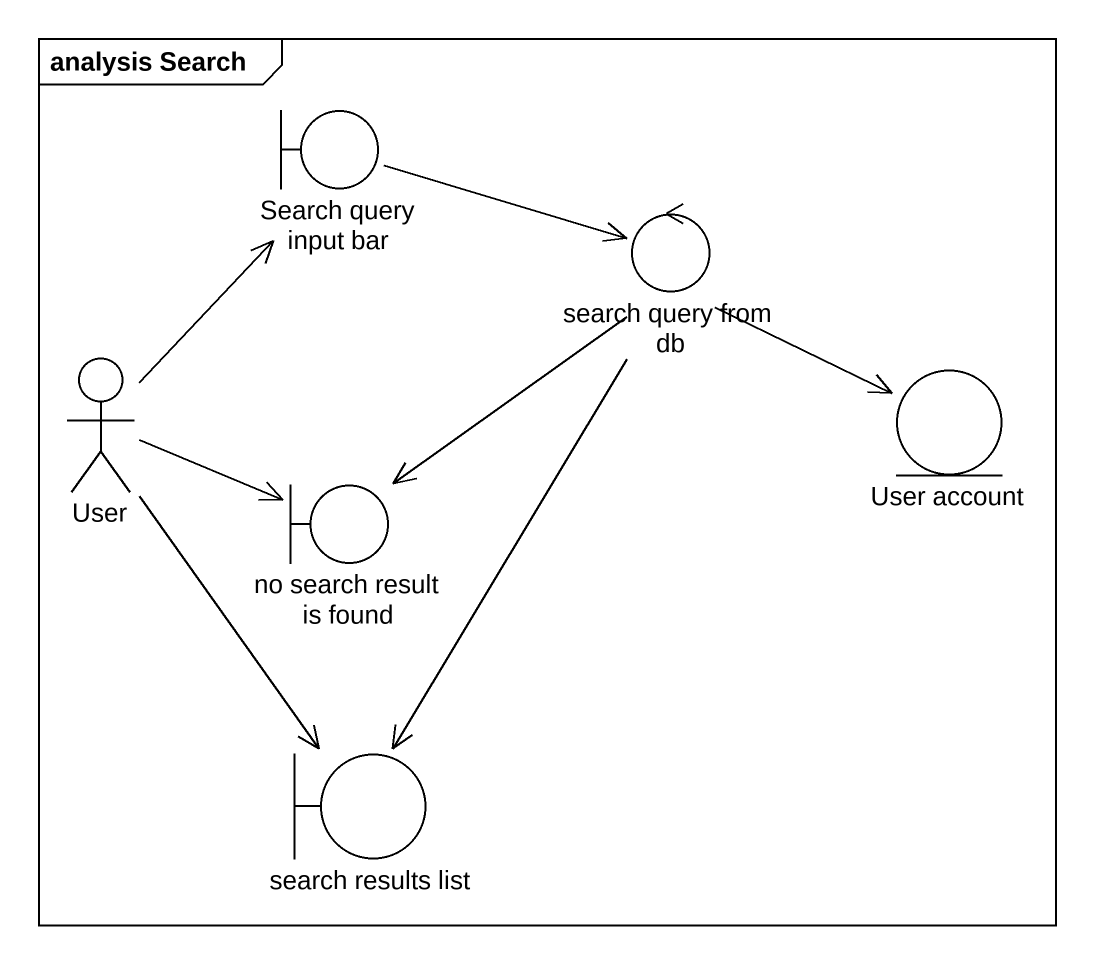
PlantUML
@startuml
mainframe analysis Search
boundary "Search query input bar" as Search_query_input_bar
control "search query from db" as search_query_from_db
actor User
entity "User account" as User_account
boundary "no search result is found" as no_search_result_is_found
boundary "search results list" as search_results_list
Search_query_input_bar -right-> search_query_from_db
search_query_from_db -right-> User_account
search_query_from_db --> no_search_result_is_found
search_query_from_db --> search_results_list
User -up-> Search_query_input_bar
User -right-> no_search_result_is_found
User --> search_results_list
@enduml
